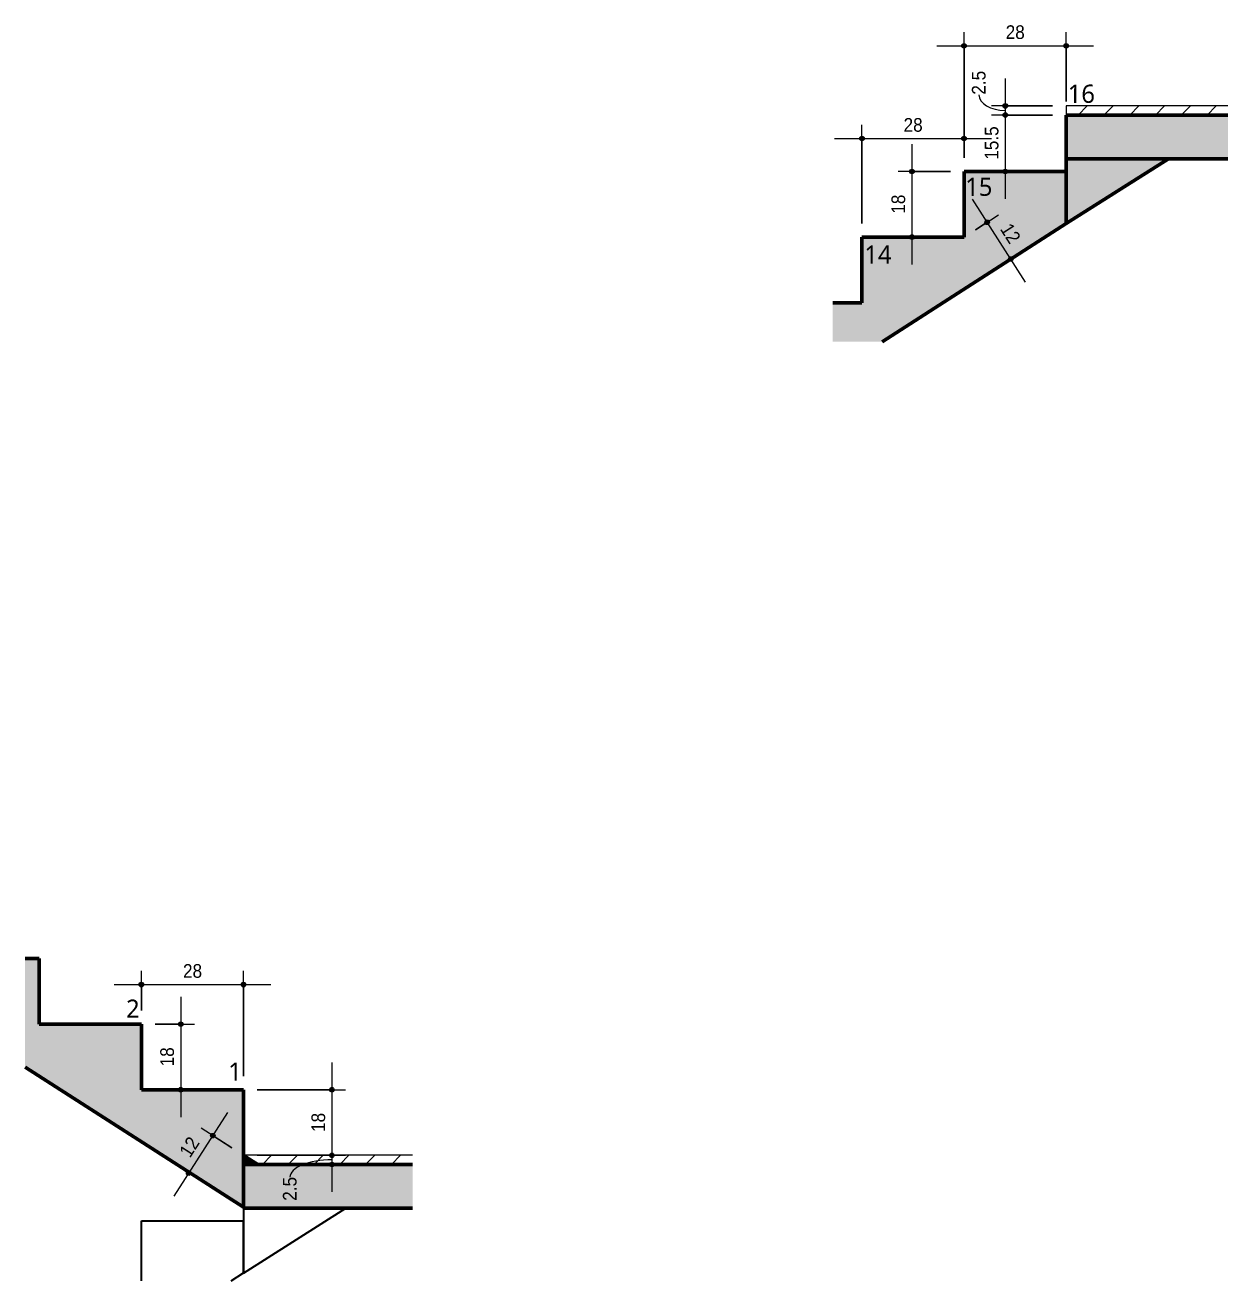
# Model space of a CAD drawing. Extents: x -875 to 3162, y 79010 to 88037.
# Drawn here: x 2716.2 to 3046.1, y 80162 to 80506.7 of the extents above; entities that cross this region are included whole.
import ezdxf

# ---------------------------------------------------------------- set-up
doc = ezdxf.new("R2010")
doc.units = 0
for name, color, linetype, lineweight in [('A-ANNO-DIMS', 7, 'Continuous', 9), ('A-ANNO-DIMS-25', 7, 'Continuous', 9), ('A-DETL-GENF', 7, 'Continuous', 18), ('A-FLOR', 7, 'Continuous', 25), ('G-ANNO-TEXT', 7, 'Continuous', 9), ('S-BEAM', 7, 'Continuous', 25), ('S-STRS', 7, 'Continuous', 25)]:
    doc.layers.add(name, color=color, linetype=linetype, lineweight=lineweight)
doc.layers.add('A-DETL', color=94, linetype='Continuous', lineweight=18, true_color=0x00a600)
doc.styles.add('Arial_3', font='arial.ttf', dxfattribs={"width": 0.9, "height": 3.75})
doc.styles.add('Gadugi_4', font='gadugi.ttf', dxfattribs={"height": 5})
doc.dimstyles.new('PED_1_5mm_ESQ_3', dxfattribs={"dimscale": 30.48, "dimtxt": 3.825973, "dimasz": 0.164042, "dimexe": 0.123031, "dimexo": 0.123031, "dimgap": 0.024606, "dimtad": 1, "dimdec": 1, "dimrnd": 0.5, "dimdsep": 46, "dimtxsty": 'Arial_3', "dimblk1": 'DOTSMALL', "dimblk2": 'DOTSMALL', "dimsah": 1, "dimcen": 0.09, "dimdle": 0.246063, "dimazin": 0, "dimtfac": 1, "dimtdec": 4, "dimtix": 1, "dimtmove": 0, "dimatfit": 3, "dimfxl": 1, "dimtvp": 1, "dimtolj": 1, "dimtzin": 0, "dimarcsym": 2})
doc.dimstyles.new('PED_1_5mm_ESQ_4', dxfattribs={"dimscale": 30.48, "dimtxt": 3.825973, "dimasz": 0.164042, "dimexe": 0.123031, "dimexo": 0.123031, "dimgap": 0.024606, "dimtad": 1, "dimdec": 1, "dimrnd": 0.5, "dimdsep": 46, "dimtxsty": 'Arial_3', "dimblk1": 'DOTSMALL', "dimblk2": 'DOTSMALL', "dimsah": 1, "dimcen": 0.09, "dimdle": 0.246063, "dimazin": 0, "dimtfac": 1, "dimtdec": 4, "dimtix": 1, "dimtmove": 1, "dimatfit": 3, "dimfxl": 1, "dimtvp": 1, "dimtolj": 1, "dimtzin": 0, "dimarcsym": 2})
pattern_1 = [(45, (2723.8025, 83523.502), (-3.535534, 3.535534), [])]

# ---------------------------------------------------------------- blocks, each defined once
blk = doc.blocks.new('PED_COMPL_ESC_TRIANGULO_BAIXO_R00_2019 - 01-3741892-CT A 003 - CORTE D_1 ESCADA TÉRREO A 5PAV - SAIDA ESCADA')
at = {"layer": 'S-BEAM'}
for p, q in [((-411.88, 80182), (-411.88, 80164.2)), ((-411.88, 80164.2), (-383.77, 80182))]:
    blk.add_line(p, q, dxfattribs=at)
blk = doc.blocks.new('PED_COMPL_ESC_TRIANGULO_CIMA_R00_2019 - 01-3741802-CT A 003 - CORTE D_1 ESCADA TÉRREO A 5PAV - SAIDA ESCADA')
at = {"layer": 'S-BEAM', "true_color": 0xa6a6a6}
blk.add_hatch(color=253, dxfattribs=at).paths.add_polyline_path([(-407.99, 80194), (-407.98, 80194), (-411.88, 80196.5), (-411.87, 80194)], flags=0)
at = {"layer": 'S-BEAM', "lineweight": 50}
for p, q in [((-411.88, 80196.5), (-411.88, 80194)), ((-407.98, 80194), (-411.87, 80196.49)), ((-411.88, 80194), (-407.98, 80194))]:
    blk.add_line(p, q, dxfattribs=at)
blk = doc.blocks.new('PED_COMPL_ESC_TRIANGULO_BAIXO_R00_2019 - 01-3741892-CT A 005 - CORTE D_2 ESCADA TÉRREO A 5PAV - CHEGADA ESCADA')
at = {"layer": 'S-BEAM', "true_color": 0xa6a6a6}
blk.add_hatch(color=253, dxfattribs=at).paths.add_polyline_path([(-411.88, 80452.2), (-383.76, 80470), (-411.88, 80470), (-411.88, 80452.23)], flags=0)
at = {"layer": 'S-BEAM', "lineweight": 50}
for p, q in [((-383.76, 80470), (-411.88, 80470)), ((-411.88, 80470), (-411.88, 80452.2)), ((-411.88, 80452.2), (-383.76, 80470))]:
    blk.add_line(p, q, dxfattribs=at)
blk = doc.blocks.new('DIMBLOCK216-CT A 003 - CORTE D_1 ESCADA TÉRREO A 5PAV - SAIDA ESCADA')
at = {"layer": 'A-ANNO-DIMS-25', "transparency": 16777216}
h = blk.add_hatch(color=256, dxfattribs=at)
edge = h.paths.add_edge_path(flags=0)
edge.add_arc((2800.38, 80214.5), 0.625, 0, 360)
h = blk.add_hatch(color=256, dxfattribs=at)
edge = h.paths.add_edge_path(flags=0)
edge.add_arc((2800.38, 80196.5), 0.625, 0, 360)
for p, q in [((2800.38, 80222), (2800.38, 80196.5)), ((2779.88, 80214.5), (2804.13, 80214.5)), ((2800.38, 80214.5), (2779.88, 80214.5)), ((2779.88, 80196.5), (2804.13, 80196.5)), ((2800.38, 80196.5), (2779.88, 80196.5))]:
    blk.add_line(p, q, dxfattribs=at)
for centre in [(2800.38, 80214.5), (2800.38, 80196.5)]:
    blk.add_circle(centre, 0.625, dxfattribs=at)
at = {"layer": 'A-ANNO-DIMS-25', "color": 0, "transparency": 16777216, "insert": (2794.77, 80202.91), "char_height": 3.75, "width": 6.2157, "attachment_point": 1, "rotation": 90, "line_spacing_factor": 0.941778, "style": 'Arial_3'}
blk.add_mtext('18', dxfattribs=at)
blk = doc.blocks.new('_DotSmall')
at = {"color": 0, "linetype": 'ByBlock', "const_width": 0.5}
blk.add_lwpolyline([(-0.0625, 0, 1), (0.0625, 0, 1)], format="xyb", close=True, dxfattribs=at)
blk = doc.blocks.new('DIMBLOCK217-CT A 003 - CORTE D_1 ESCADA TÉRREO A 5PAV - SAIDA ESCADA')
at = {"layer": 'A-ANNO-DIMS-25', "transparency": 16777216}
h = blk.add_hatch(color=256, dxfattribs=at)
edge = h.paths.add_edge_path(flags=0)
edge.add_arc((2800.38, 80196.5), 0.625, 0, 360)
h = blk.add_hatch(color=256, dxfattribs=at)
edge = h.paths.add_edge_path(flags=0)
edge.add_arc((2800.38, 80194), 0.625, 0, 360)
for p, q in [((2779.88, 80196.5), (2804.13, 80196.5)), ((2800.38, 80196.5), (2779.88, 80196.5)), ((2800.38, 80196.5), (2800.38, 80186.5)), ((2797.52, 80194), (2804.13, 80194)), ((2800.38, 80194), (2797.52, 80194))]:
    blk.add_line(p, q, dxfattribs=at)
for centre in [(2800.38, 80196.5), (2800.38, 80194)]:
    blk.add_circle(centre, 0.625, dxfattribs=at)
blk.add_ellipse((2800.38, 80190.49), major_axis=(11.52, 0), ratio=0.413064, start_param=1.570796, end_param=3.141593, dxfattribs=at)
at = {"layer": 'A-ANNO-DIMS-25', "color": 0, "transparency": 16777216, "insert": (2786.94, 80184.02), "char_height": 3.75, "width": 7.7697, "attachment_point": 1, "rotation": 90, "line_spacing_factor": 0.941778, "style": 'Arial_3'}
blk.add_mtext('2.5', dxfattribs=at)
blk = doc.blocks.new('DIMBLOCK218-CT A 003 - CORTE D_1 ESCADA TÉRREO A 5PAV - SAIDA ESCADA')
at = {"layer": 'A-ANNO-DIMS-25', "transparency": 16777216}
h = blk.add_hatch(color=256, dxfattribs=at)
edge = h.paths.add_edge_path(flags=0)
edge.add_arc((2758.93, 80232.5), 0.625, 0, 360)
h = blk.add_hatch(color=256, dxfattribs=at)
edge = h.paths.add_edge_path(flags=0)
edge.add_arc((2758.93, 80214.5), 0.625, 0, 360)
for p, q in [((2758.93, 80240), (2758.93, 80207)), ((2751.88, 80232.5), (2762.68, 80232.5)), ((2758.93, 80232.5), (2751.88, 80232.5)), ((2756.06, 80214.5), (2762.68, 80214.5)), ((2758.93, 80214.5), (2756.06, 80214.5))]:
    blk.add_line(p, q, dxfattribs=at)
for centre in [(2758.93, 80232.5), (2758.93, 80214.5)]:
    blk.add_circle(centre, 0.625, dxfattribs=at)
at = {"layer": 'A-ANNO-DIMS-25', "color": 0, "transparency": 16777216, "insert": (2753.31, 80220.91), "char_height": 3.75, "width": 6.2157, "attachment_point": 1, "rotation": 90, "line_spacing_factor": 0.941778, "style": 'Arial_3'}
blk.add_mtext('18', dxfattribs=at)
blk = doc.blocks.new('DIMBLOCK219-CT A 003 - CORTE D_1 ESCADA TÉRREO A 5PAV - SAIDA ESCADA')
at = {"layer": 'A-ANNO-DIMS-25', "transparency": 16777216}
h = blk.add_hatch(color=256, dxfattribs=at)
edge = h.paths.add_edge_path(flags=0)
edge.add_arc((2748.13, 80243.36), 0.625, 0, 360)
h = blk.add_hatch(color=256, dxfattribs=at)
edge = h.paths.add_edge_path(flags=0)
edge.add_arc((2776.13, 80243.36), 0.625, 0, 360)
for p, q in [((2748.13, 80236.25), (2748.13, 80247.11)), ((2776.13, 80218.25), (2776.13, 80247.11)), ((2740.63, 80243.36), (2783.63, 80243.36)), ((2748.13, 80243.36), (2748.13, 80236.25)), ((2776.13, 80243.36), (2776.13, 80218.25))]:
    blk.add_line(p, q, dxfattribs=at)
for centre in [(2748.13, 80243.36), (2776.13, 80243.36)]:
    blk.add_circle(centre, 0.625, dxfattribs=at)
at = {"layer": 'A-ANNO-DIMS-25', "color": 0, "transparency": 16777216, "insert": (2759.54, 80248.98), "char_height": 3.75, "width": 6.2157, "attachment_point": 1, "line_spacing_factor": 0.941778, "style": 'Arial_3'}
blk.add_mtext('28', dxfattribs=at)
blk = doc.blocks.new('DIMBLOCK220-CT A 003 - CORTE D_1 ESCADA TÉRREO A 5PAV - SAIDA ESCADA')
at = {"layer": 'A-ANNO-DIMS-25', "transparency": 16777216}
h = blk.add_hatch(color=256, dxfattribs=at)
edge = h.paths.add_edge_path(flags=0)
edge.add_arc((2767.71, 80201.9), 0.625, 0, 360)
h = blk.add_hatch(color=256, dxfattribs=at)
edge = h.paths.add_edge_path(flags=0)
edge.add_arc((2761.12, 80191.62), 0.625, 0, 360)
for p, q in [((2771.75, 80208.21), (2757.07, 80185.31)), ((2772.97, 80198.52), (2764.55, 80203.92)), ((2767.71, 80201.9), (2772.97, 80198.52)), ((2772.97, 80184.02), (2757.96, 80193.65)), ((2761.12, 80191.62), (2772.97, 80184.02))]:
    blk.add_line(p, q, dxfattribs=at)
for centre in [(2767.71, 80201.9), (2761.12, 80191.62)]:
    blk.add_circle(centre, 0.625, dxfattribs=at)
at = {"layer": 'A-ANNO-DIMS-25', "color": 0, "transparency": 16777216, "insert": (2758.29, 80197.61), "char_height": 3.75, "width": 6.2157, "attachment_point": 1, "rotation": 57.3391, "line_spacing_factor": 0.941778, "style": 'Arial_3'}
blk.add_mtext('12', dxfattribs=at)
blk = doc.blocks.new('DIMBLOCK226-CT A 005 - CORTE D_2 ESCADA TÉRREO A 5PAV - CHEGADA ESCADA')
at = {"layer": 'A-ANNO-DIMS-25', "transparency": 16777216}
h = blk.add_hatch(color=256, dxfattribs=at)
edge = h.paths.add_edge_path(flags=0)
edge.add_arc((2985.08, 80484.5), 0.625, 0, 360)
h = blk.add_hatch(color=256, dxfattribs=at)
edge = h.paths.add_edge_path(flags=0)
edge.add_arc((2985.08, 80482), 0.625, 0, 360)
for p, q in [((2985.08, 80492), (2985.08, 80482)), ((2998.02, 80484.5), (2981.33, 80484.5)), ((2998.02, 80482), (2981.33, 80482)), ((2985.08, 80484.5), (2998.02, 80484.5)), ((2985.08, 80482), (2998.02, 80482))]:
    blk.add_line(p, q, dxfattribs=at)
for centre in [(2985.08, 80484.5), (2985.08, 80482)]:
    blk.add_circle(centre, 0.625, dxfattribs=at)
blk.add_ellipse((2985.08, 80487.58), major_axis=(7.24, 0), ratio=0.597133, start_param=3.141593, end_param=4.712389, dxfattribs=at)
at = {"layer": 'A-ANNO-DIMS-25', "color": 0, "transparency": 16777216, "insert": (2975.91, 80487.58), "char_height": 3.75, "width": 7.7697, "attachment_point": 1, "rotation": 90, "line_spacing_factor": 0.941778, "style": 'Arial_3'}
blk.add_mtext('2.5', dxfattribs=at)
blk = doc.blocks.new('DIMBLOCK227-CT A 005 - CORTE D_2 ESCADA TÉRREO A 5PAV - CHEGADA ESCADA')
at = {"layer": 'A-ANNO-DIMS-25', "transparency": 16777216}
h = blk.add_hatch(color=256, dxfattribs=at)
edge = h.paths.add_edge_path(flags=0)
edge.add_arc((2985.08, 80482), 0.625, 0, 360)
h = blk.add_hatch(color=256, dxfattribs=at)
edge = h.paths.add_edge_path(flags=0)
edge.add_arc((2985.08, 80466.5), 0.625, 0, 360)
for p, q in [((2998.02, 80482), (2981.33, 80482)), ((2985.08, 80482), (2985.08, 80459)), ((2985.08, 80482), (2998.02, 80482)), ((2982.22, 80466.5), (2988.83, 80466.5)), ((2985.08, 80466.5), (2982.22, 80466.5))]:
    blk.add_line(p, q, dxfattribs=at)
for centre in [(2985.08, 80482), (2985.08, 80466.5)]:
    blk.add_circle(centre, 0.625, dxfattribs=at)
at = {"layer": 'A-ANNO-DIMS-25', "color": 0, "transparency": 16777216, "insert": (2979.46, 80469.72), "char_height": 3.75, "width": 10.8775, "attachment_point": 1, "rotation": 90, "line_spacing_factor": 0.941778, "style": 'Arial_3'}
blk.add_mtext('15.5', dxfattribs=at)
blk = doc.blocks.new('DIMBLOCK228-CT A 005 - CORTE D_2 ESCADA TÉRREO A 5PAV - CHEGADA ESCADA')
at = {"layer": 'A-ANNO-DIMS-25', "transparency": 16777216}
h = blk.add_hatch(color=256, dxfattribs=at)
edge = h.paths.add_edge_path(flags=0)
edge.add_arc((2945.77, 80475.56), 0.625, 0, 360)
h = blk.add_hatch(color=256, dxfattribs=at)
edge = h.paths.add_edge_path(flags=0)
edge.add_arc((2973.77, 80475.56), 0.625, 0, 360)
for p, q in [((2945.77, 80452.25), (2945.77, 80479.31)), ((2973.77, 80470.25), (2973.77, 80479.31)), ((2938.27, 80475.56), (2981.27, 80475.56)), ((2945.77, 80475.56), (2945.77, 80452.25)), ((2973.77, 80475.56), (2973.77, 80470.25))]:
    blk.add_line(p, q, dxfattribs=at)
for centre in [(2945.77, 80475.56), (2973.77, 80475.56)]:
    blk.add_circle(centre, 0.625, dxfattribs=at)
at = {"layer": 'A-ANNO-DIMS-25', "color": 0, "transparency": 16777216, "insert": (2957.18, 80481.17), "char_height": 3.75, "width": 6.2157, "attachment_point": 1, "line_spacing_factor": 0.941778, "style": 'Arial_3'}
blk.add_mtext('28', dxfattribs=at)
blk = doc.blocks.new('DIMBLOCK229-CT A 005 - CORTE D_2 ESCADA TÉRREO A 5PAV - CHEGADA ESCADA')
at = {"layer": 'A-ANNO-DIMS-25', "transparency": 16777216}
h = blk.add_hatch(color=256, dxfattribs=at)
edge = h.paths.add_edge_path(flags=0)
edge.add_arc((2959.48, 80466.5), 0.625, 0, 360)
h = blk.add_hatch(color=256, dxfattribs=at)
edge = h.paths.add_edge_path(flags=0)
edge.add_arc((2959.48, 80448.5), 0.625, 0, 360)
for p, q in [((2959.48, 80474), (2959.48, 80441)), ((2970.02, 80466.5), (2955.73, 80466.5)), ((2959.48, 80466.5), (2970.02, 80466.5)), ((2956.61, 80448.5), (2963.23, 80448.5)), ((2959.48, 80448.5), (2956.61, 80448.5))]:
    blk.add_line(p, q, dxfattribs=at)
for centre in [(2959.48, 80466.5), (2959.48, 80448.5)]:
    blk.add_circle(centre, 0.625, dxfattribs=at)
at = {"layer": 'A-ANNO-DIMS-25', "color": 0, "transparency": 16777216, "insert": (2953.86, 80454.91), "char_height": 3.75, "width": 6.2157, "attachment_point": 1, "rotation": 90, "line_spacing_factor": 0.941778, "style": 'Arial_3'}
blk.add_mtext('18', dxfattribs=at)
blk = doc.blocks.new('DIMBLOCK230-CT A 005 - CORTE D_2 ESCADA TÉRREO A 5PAV - CHEGADA ESCADA')
at = {"layer": 'A-ANNO-DIMS-25', "transparency": 16777216}
h = blk.add_hatch(color=256, dxfattribs=at)
edge = h.paths.add_edge_path(flags=0)
edge.add_arc((2973.77, 80501), 0.625, 0, 360)
h = blk.add_hatch(color=256, dxfattribs=at)
edge = h.paths.add_edge_path(flags=0)
edge.add_arc((3001.77, 80501), 0.625, 0, 360)
for p, q in [((2973.77, 80470.25), (2973.77, 80504.75)), ((3001.77, 80485.75), (3001.77, 80504.75)), ((2966.27, 80501), (3009.27, 80501)), ((2973.77, 80501), (2973.77, 80470.25)), ((3001.77, 80501), (3001.77, 80485.75))]:
    blk.add_line(p, q, dxfattribs=at)
for centre in [(2973.77, 80501), (3001.77, 80501)]:
    blk.add_circle(centre, 0.625, dxfattribs=at)
at = {"layer": 'A-ANNO-DIMS-25', "color": 0, "transparency": 16777216, "insert": (2985.18, 80506.62), "char_height": 3.75, "width": 6.2157, "attachment_point": 1, "line_spacing_factor": 0.941778, "style": 'Arial_3'}
blk.add_mtext('28', dxfattribs=at)
blk = doc.blocks.new('DIMBLOCK231-CT A 005 - CORTE D_2 ESCADA TÉRREO A 5PAV - CHEGADA ESCADA')
at = {"layer": 'A-ANNO-DIMS-25', "transparency": 16777216}
h = blk.add_hatch(color=256, dxfattribs=at)
edge = h.paths.add_edge_path(flags=0)
edge.add_arc((2980.11, 80452.57), 0.625, 0, 360)
h = blk.add_hatch(color=256, dxfattribs=at)
edge = h.paths.add_edge_path(flags=0)
edge.add_arc((2986.6, 80442.48), 0.625, 0, 360)
for p, q in [((2990.65, 80436.17), (2976.05, 80458.88)), ((2976.93, 80450.53), (2983.26, 80454.6)), ((2980.11, 80452.57), (2976.93, 80450.53)), ((2989.01, 80444.03), (2983.44, 80440.45)), ((2986.6, 80442.48), (2989.01, 80444.03))]:
    blk.add_line(p, q, dxfattribs=at)
for centre in [(2980.11, 80452.57), (2986.6, 80442.48)]:
    blk.add_circle(centre, 0.625, dxfattribs=at)
at = {"layer": 'A-ANNO-DIMS-25', "color": 0, "transparency": 16777216, "insert": (2986.68, 80452.74), "char_height": 3.75, "width": 6.2157, "attachment_point": 1, "rotation": 302.7352, "line_spacing_factor": 0.941778, "style": 'Arial_3'}
blk.add_mtext('12', dxfattribs=at)

msp = doc.modelspace()

# ---------------------------------------------------------------- hatches: boundary and pattern name
at = {"layer": 'A-DETL-GENF', "true_color": 0x808080}
h = msp.add_hatch(dxfattribs=at)
h.set_pattern_fill('FP_2', color=8, style=0, pattern_type=2)
h.set_pattern_definition([(45, (2949.4436, 83523.502), (-3.535534, 3.535534), [])])
h.paths.add_polyline_path([(3025.88, 80482), (3046.13, 80482), (3046.13, 80484.5), (3001.77, 80484.5), (3001.77, 80482)], flags=0)
h = msp.add_hatch(dxfattribs=at)
h.set_pattern_fill('FP_2', color=8, style=0, pattern_type=2)
h.set_pattern_definition(pattern_1)
h.paths.add_polyline_path([(2822.53, 80194), (2822.53, 80196.5), (2776.14, 80196.5), (2780.03, 80194)], flags=0)
h = msp.add_hatch(dxfattribs=at)
h.set_pattern_fill('FP_2', color=8, style=0, pattern_type=2)
h.set_pattern_definition(pattern_1)
h.paths.add_polyline_path([(2780.03, 80194), (2780.03, 80194), (2780.03, 80194)], flags=0)
at = {"layer": 'A-FLOR', "true_color": 0xa6a6a6}
for points in [[(3001.77, 80470), (3046.13, 80470), (3046.13, 80482), (3001.77, 80482)], [(2822.53, 80182), (2822.53, 80194), (2776.13, 80194), (2776.13, 80182), (2776.34, 80182)]]:
    msp.add_hatch(color=253, dxfattribs=at).paths.add_polyline_path(points, flags=0)
at = {"layer": 'S-STRS', "true_color": 0xa6a6a6}
for points in [[(2951.31, 80419.8), (3001.77, 80452.23), (3001.77, 80466.5), (2973.77, 80466.5), (2973.77, 80448.5), (2945.77, 80448.5), (2945.77, 80430.5), (2937.75, 80430.5), (2937.75, 80419.8), (2938.84, 80419.8)], [(2776.13, 80182.23), (2776.13, 80214.5), (2748.13, 80214.5), (2748.13, 80232.5), (2720.13, 80232.5), (2720.13, 80250.5), (2716.24, 80250.5), (2716.24, 80220.74)]]:
    msp.add_hatch(color=253, dxfattribs=at).paths.add_polyline_path(points, flags=0)

# ---------------------------------------------------------------- linework, layer by layer
at = {"layer": 'A-DETL', "color": 7}
for p, q in [((3046.13, 80484.5), (3001.77, 80484.5)), ((3001.77, 80484.5), (3001.77, 80482)), ((3001.77, 80482), (3046.13, 80482)), ((2822.53, 80196.5), (2776.14, 80196.5)), ((2776.14, 80196.5), (2780.03, 80194)), ((2780.03, 80194), (2822.53, 80194))]:
    msp.add_line(p, q, dxfattribs=at)
at = {"layer": 'A-FLOR', "lineweight": 50}
for p, q in [((3046.13, 80482), (3001.77, 80482)), ((3001.77, 80482), (3001.77, 80470)), ((3001.77, 80470), (3046.13, 80470)), ((2822.53, 80194), (2776.13, 80194)), ((2776.13, 80194), (2776.13, 80182)), ((2776.13, 80182), (2822.53, 80182))]:
    msp.add_line(p, q, dxfattribs=at)
at = {"layer": 'S-STRS', "lineweight": 50}
for p, q in [((3001.77, 80466.5), (2973.77, 80466.5)), ((2973.77, 80466.5), (2973.77, 80448.5)), ((3001.77, 80452.23), (3001.77, 80466.5)), ((2951.31, 80419.8), (3001.77, 80452.23)), ((2973.77, 80448.5), (2945.77, 80448.5)), ((2945.77, 80448.5), (2945.77, 80430.5)), ((2945.77, 80430.5), (2937.75, 80430.5)), ((2720.13, 80250.5), (2716.24, 80250.5)), ((2720.13, 80232.5), (2720.13, 80250.5)), ((2748.13, 80232.5), (2720.13, 80232.5)), ((2748.13, 80214.5), (2748.13, 80232.5)), ((2716.24, 80220.74), (2776.13, 80182.23)), ((2776.13, 80214.5), (2748.13, 80214.5)), ((2776.13, 80182.23), (2776.13, 80214.5))]:
    msp.add_line(p, q, dxfattribs=at)
at = {"layer": 'S-STRS'}
for p, q in [((2748.13, 80178.5), (2776.13, 80178.5)), ((2748.13, 80162.04), (2748.13, 80178.5)), ((2776.13, 80164.23), (2776.13, 80178.5)), ((2772.72, 80162.04), (2776.13, 80164.23))]:
    msp.add_line(p, q, dxfattribs=at)

# ---------------------------------------------------------------- block references
at = {"layer": 'S-BEAM'}
for name, p in [('PED_COMPL_ESC_TRIANGULO_BAIXO_R00_2019 - 01-3741892-CT A 005 - CORTE D_2 ESCADA TÉRREO A 5PAV - CHEGADA ESCADA', (3413.65, 0)), ('PED_COMPL_ESC_TRIANGULO_CIMA_R00_2019 - 01-3741802-CT A 003 - CORTE D_1 ESCADA TÉRREO A 5PAV - SAIDA ESCADA', (3188.01, 0)), ('PED_COMPL_ESC_TRIANGULO_BAIXO_R00_2019 - 01-3741892-CT A 003 - CORTE D_1 ESCADA TÉRREO A 5PAV - SAIDA ESCADA', (3188.01, 0))]:
    msp.add_blockref(name, p, dxfattribs=at)

# ---------------------------------------------------------------- texts
at = {"layer": 'G-ANNO-TEXT', "char_height": 5, "attachment_point": 1, "style": 'Gadugi_4'}
for s, insert, width in [('16', (3002.22, 80490.34), 9.2194), ('15', (2974.1, 80464.82), 9.2194), ('14', (2946.42, 80446.22), 9.2194), ('2', (2743.92, 80239.24), 4.6097), ('1', (2771.92, 80221.96), 4.6097)]:
    msp.add_mtext(s, dxfattribs=dict(at, insert=insert, width=width))

# ---------------------------------------------------------------- dimensions: what is measured, and where the dimension line sits
at = {"layer": 'A-ANNO-DIMS'}
for base, p1, p2, override, picture, middle in [((3001.77, 80501), (2973.77, 80466.5), (3001.77, 80482), {"dimpost": '<>', "dimfxl": 32.003906}, 'DIMBLOCK230-CT A 005 - CORTE D_2 ESCADA TÉRREO A 5PAV - CHEGADA ESCADA', (2987.77, 80503.66)), ((2973.77, 80475.56), (2945.77, 80448.5), (2973.77, 80466.5), {"dimpost": '<>', "dimfxl": 33.286634}, 'DIMBLOCK228-CT A 005 - CORTE D_2 ESCADA TÉRREO A 5PAV - CHEGADA ESCADA', (2959.77, 80478.22)), ((2776.13, 80243.36), (2748.13, 80232.5), (2776.13, 80214.5), {"dimpost": '<>', "dimfxl": 33.286634}, 'DIMBLOCK219-CT A 003 - CORTE D_1 ESCADA TÉRREO A 5PAV - SAIDA ESCADA', (2762.13, 80246.03))]:
    dim = msp.add_linear_dim(base=base, p1=p1, p2=p2, dimstyle='PED_1_5mm_ESQ_3', override=override, dxfattribs=at)
    dim.commit()
    dim.dimension.update_dxf_attribs({"geometry": picture, "text_midpoint": middle})
for base, p1, p2, override, picture, middle in [((2985.08, 80482), (3001.77, 80484.5), (3001.77, 80482), {"dimpost": '<>', "dimfxl": 2.5}, 'DIMBLOCK226-CT A 005 - CORTE D_2 ESCADA TÉRREO A 5PAV - CHEGADA ESCADA', (2978.41, 80491.46)), ((2800.38, 80194), (2776.13, 80196.5), (2801.27, 80194), {"dimpost": '<>', "dimfxl": 25.260656}, 'DIMBLOCK217-CT A 003 - CORTE D_1 ESCADA TÉRREO A 5PAV - SAIDA ESCADA', (2789.44, 80187.9))]:
    dim = msp.add_linear_dim(base=base, p1=p1, p2=p2, angle=90, dimstyle='PED_1_5mm_ESQ_4', override=override, dxfattribs=at)
    dim.commit()
    dim.dimension.update_dxf_attribs({"geometry": picture, "text_midpoint": middle, "dimtype": 160, "text_rotation": 90})
for base, p1, p2, angle, override, picture, middle in [((2985.08, 80466.5), (3001.77, 80482), (2985.97, 80466.5), 90, {"dimpost": '<>', "dimfxl": 22.13808}, 'DIMBLOCK227-CT A 005 - CORTE D_2 ESCADA TÉRREO A 5PAV - CHEGADA ESCADA', (2982.42, 80474.25)), ((2959.48, 80448.5), (2973.77, 80466.5), (2960.36, 80448.5), 90, {"dimpost": '<>', "dimfxl": 22.446454}, 'DIMBLOCK229-CT A 005 - CORTE D_2 ESCADA TÉRREO A 5PAV - CHEGADA ESCADA', (2956.81, 80457.5)), ((2980.11, 80452.57), (2985.85, 80442), (2973.77, 80448.5), 302.7352, {"dimpost": '<>', "dimfxl": 13.718739}, 'DIMBLOCK231-CT A 005 - CORTE D_2 ESCADA TÉRREO A 5PAV - CHEGADA ESCADA', (2985.57, 80448.95)), ((2758.93, 80214.5), (2748.13, 80232.5), (2759.81, 80214.5), 90, {"dimpost": '<>', "dimfxl": 21.457451}, 'DIMBLOCK218-CT A 003 - CORTE D_1 ESCADA TÉRREO A 5PAV - SAIDA ESCADA', (2756.26, 80223.5)), ((2800.38, 80196.5), (2776.13, 80214.5), (2776.13, 80196.5), 90, {"dimpost": '<>', "dimfxl": 18}, 'DIMBLOCK216-CT A 003 - CORTE D_1 ESCADA TÉRREO A 5PAV - SAIDA ESCADA', (2797.72, 80205.5)), ((2761.12, 80191.62), (2776.13, 80196.5), (2776.13, 80182), 57.3391, {"dimpost": '<>', "dimfxl": 14.5}, 'DIMBLOCK220-CT A 003 - CORTE D_1 ESCADA TÉRREO A 5PAV - SAIDA ESCADA', (2762.2, 80198.18))]:
    dim = msp.add_linear_dim(base=base, p1=p1, p2=p2, angle=angle, dimstyle='PED_1_5mm_ESQ_3', override=override, dxfattribs=at)
    dim.commit()
    dim.dimension.update_dxf_attribs({"geometry": picture, "text_midpoint": middle})

doc.saveas('drawing.dxf')
